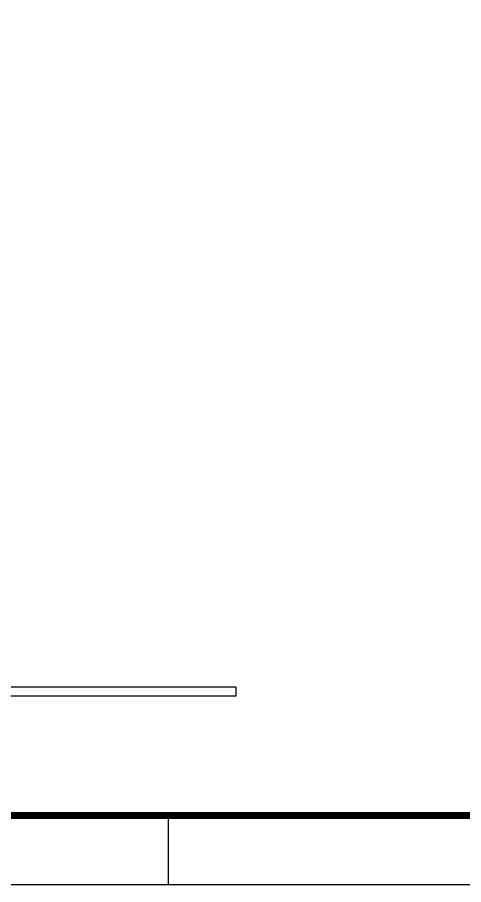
# Model space of a CAD drawing. Header units: millimetres. Extents: x 3212 to 6878, y 1640 to 3386.
# Drawn here: x 3321.04 to 3325.87, y 1640.21 to 1649.6 of the extents above; entities that cross this region are included whole.
import ezdxf

# ---------------------------------------------------------------- set-up
doc = ezdxf.new("R2010")
doc.units = ezdxf.units.MM
doc.header["$LTSCALE"] = 0.8
doc.layers.add('A-PEN-B', color=5, linetype='Continuous')

# ---------------------------------------------------------------- blocks, each defined once
blk = doc.blocks.new('PRANCHA')
at = {"color": 1}
blk.add_line((48.1, 1), (48.1, 0), dxfattribs=at)
blk.add_lwpolyline([(0, 0), (84.1, 0), (84.1, 59.4), (0, 59.4)], close=True, dxfattribs=at)
at = {"color": 4, "const_width": 0.1}
blk.add_lwpolyline([(2.5, 58.4), (83.1, 58.4), (83.1, 1), (2.5, 1)], close=True, dxfattribs=at)

msp = doc.modelspace()

# ---------------------------------------------------------------- linework, layer by layer
at = {"layer": 'A-PEN-B', "ltscale": 0.05}
for p, q in [((3320.9044, 1642.3516), (3323.4044, 1642.3516)), ((3323.4044, 1642.3516), (3323.4044, 1642.2516)), ((3323.4044, 1642.2516), (3290.9045, 1642.2516))]:
    msp.add_line(p, q, dxfattribs=at)

# ---------------------------------------------------------------- block references
at = {"xscale": 0.75, "yscale": 0.75, "zscale": 0.75}
msp.add_blockref('PRANCHA', (3286.5947, 1640.2102), dxfattribs=at)

doc.saveas('drawing.dxf')
